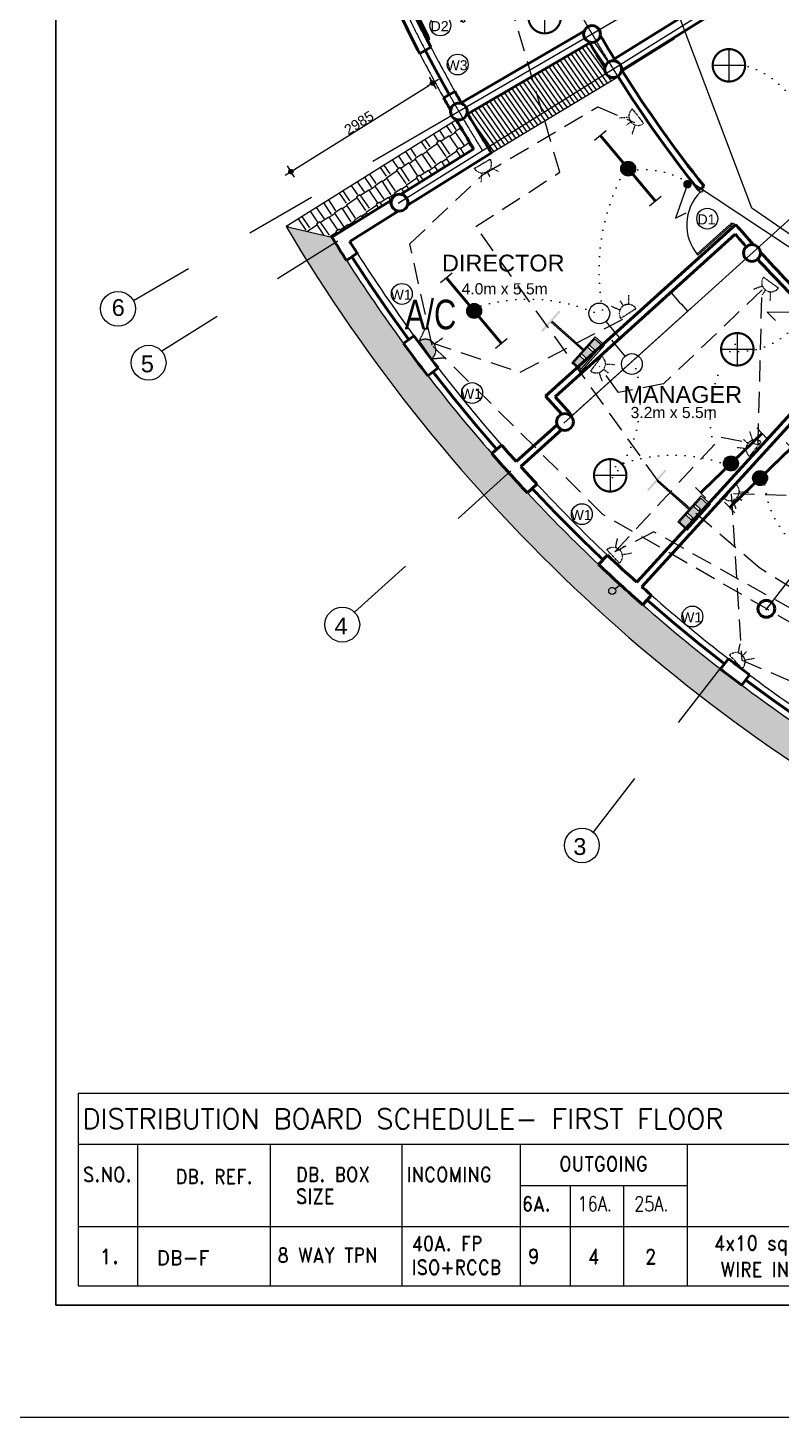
# Model space of a CAD drawing. Header units: millimetres. Extents: x -582 to 488037, y -1142837 to 903.
# Drawn here: x 330200 to 343652, y -1142837 to -1118031 of the extents above; entities that cross this region are included whole.
import ezdxf

# ---------------------------------------------------------------- set-up
doc = ezdxf.new("R2010")
doc.units = ezdxf.units.MM
doc.header["$PDMODE"] = 3
for name, pattern in [('CENTERX2', [101.6, 63.5, -12.7, 12.7, -12.7]), ('DASHED', [19.05, 12.7, -6.35]), ('DOT2', [3.175, 0, -3.175]), ('HIDDEN', [0.375, 0.25, -0.125])]:
    doc.linetypes.add(name, pattern=pattern)
doc.layers.add('A New CL', color=7, linetype='CENTERX2', lineweight=13, true_color=0x18bbcd)
doc.layers.add('Pipe line', color=7, linetype='Continuous', lineweight=60, true_color=0x0070ff)
for name, color, linetype, lineweight in [('A_Wall 01', 7, 'Continuous', 53), ('COLUMN-HATCH', 1, 'Continuous', 53), ('Dimension', 5, 'Continuous', 13), ('door', 62, 'Continuous', 18), ('dw', 92, 'Continuous', 15), ('E_Telephone', 50, 'Continuous', 20), ('hatch', 9, 'Continuous', 0), ('hatch2', 252, 'Continuous', 18), ('Muebles', 43, 'Continuous', 0), ('POWER', 5, 'Continuous', 25), ('WALL2', 1, 'Continuous', 25), ('window', 210, 'Continuous', 25)]:
    doc.layers.add(name, color=color, linetype=linetype, lineweight=lineweight)
for name, color, linetype in [('E_Electrical Layout', 210, 'Continuous'), ('E_Power', 50, 'HIDDEN'), ('E_Switch', 30, 'DOT2'), ('E_TV', 160, 'Continuous'), ('SHEDU', 5, 'Continuous')]:
    doc.layers.add(name, color=color, linetype=linetype)
doc.styles.add('Arial', font='arial.ttf')
doc.styles.add('S185', font='romans.shx', dxfattribs={"width": 0.9, "height": 180})
doc.styles.add('S200', font='ROMAND.SHX', dxfattribs={"height": 200})
doc.styles.get("Standard").update_dxf_attribs({"font": 'arial.ttf', "width": 0.75})
doc.dimstyles.new('A_ Detail', dxfattribs={"dimtxt": 250, "dimasz": 80, "dimexe": 75, "dimexo": 0, "dimgap": 4, "dimtad": 1, "dimdec": 0, "dimzin": 1, "dimdsep": 46, "dimtxsty": 'Arial', "dimblk": 'dot 2', "dimcen": 0.09375, "dimclrd": 5, "dimclre": 5, "dimclrt": 256, "dimadec": 0, "dimazin": 0, "dimtfac": 0.75, "dimtdec": 0, "dimtix": 1, "dimtmove": 1, "dimatfit": 3, "dimfxl": 75, "dimfxlon": 1, "dimtolj": 1, "dimtzin": 0, "dimlwd": 13, "dimlwe": 9, "dimarcsym": 0})
pattern_1 = [(125, (-620, -66897.35), (-62.419386, -43.7065244), [])]

# ---------------------------------------------------------------- blocks, each defined once
blk = doc.blocks.new('A$C115C1E31')
blk.add_circle((-22, 86), 150)
blk = doc.blocks.new('d1')
at = {"layer": 'door'}
for p, q in [((46, 35), (46, 819)), ((46, 819), (69, 819)), ((69, 819), (69, 35)), ((46, 35), (46, 12)), ((69, 35), (46, 35)), ((46, 12), (69, 12)), ((854, 12), (831, 12)), ((854, 35), (854, 12)), ((46, -11), (69, -11)), ((46, -11), (46, -35)), ((854, -12), (831, -12)), ((854, -12), (854, -35))]:
    blk.add_line(p, q, dxfattribs=at)
blk.add_lwpolyline([(46, -35), (0, -35), (0, 35), (46, 35)], close=True, dxfattribs=at)
for points in [[(69, -11), (69, 12)], [(831, -12), (831, 12)], [(854, 35), (900, 35), (900, -35), (854, -35)]]:
    blk.add_lwpolyline(points, dxfattribs=at)
blk.add_arc((18, -17), 837, 2.7517, 88.0714, dxfattribs=at)
blk = doc.blocks.new('d2')
at = {"layer": 'door', "color": 42}
for p, q in [((46, 35), (46, 819)), ((46, 819), (69, 819)), ((69, 819), (69, 35)), ((46, 35), (46, 12)), ((69, 35), (46, 35)), ((46, 12), (69, 12)), ((854, 12), (831, 12)), ((854, 35), (854, 12)), ((46, -11), (69, -11)), ((46, -11), (46, -35)), ((854, -12), (831, -12)), ((854, -12), (854, -35))]:
    blk.add_line(p, q, dxfattribs=at)
blk.add_lwpolyline([(46, -35), (0, -35), (0, 35), (46, 35)], close=True, dxfattribs=at)
for points in [[(69, -11), (69, 12)], [(831, -12), (831, 12)], [(854, 35), (900, 35), (900, -35), (854, -35)]]:
    blk.add_lwpolyline(points, dxfattribs=at)
blk.add_arc((18, -17), 837, 2.7517, 88.0714, dxfattribs=at)
blk = doc.blocks.new('dot1')
at = {"layer": 'hatch'}
h = blk.add_hatch(color=256, dxfattribs=at)
edge = h.paths.add_edge_path()
edge.add_arc((0, 0), 1, 0, 360)
for p, q in [((3, 0), (-3, 0)), ((0, 3), (0, -3))]:
    blk.add_line(p, q, dxfattribs=at)
blk.add_circle((0, 0), 1, dxfattribs=at)
blk = doc.blocks.new('dot 2')
at = {"layer": 'hatch', "xscale": 0.5, "yscale": 0.5, "zscale": 0.5}
blk.add_blockref('dot1', (0, 0), dxfattribs=at)
blk = doc.blocks.new('*D77')
at = {"layer": 'DEFPOINTS', "color": 0, "transparency": 16777216}
for p in [(337430, -1119017), (338162, -1120190), (335630, -1121772)]:
    blk.add_point(p, dxfattribs=at)
at = {"layer": 'Dimension', "color": 5, "lineweight": 9, "transparency": 16777216}
for p, q in [((337469, -1119081), (337390, -1118954)), ((334938, -1120662), (334858, -1120535))]:
    blk.add_line(p, q, dxfattribs=at)
at = {"layer": 'Dimension', "color": 5, "lineweight": 13, "transparency": 16777216}
blk.add_line((334966, -1120556), (337362, -1119060), dxfattribs=at)
at = {"layer": 'Dimension', "color": 5, "lineweight": 13, "transparency": 16777216, "xscale": 80, "yscale": 80, "zscale": 80}
for p, rotation in [((337430, -1119017), 31.9895424470571), ((334898, -1120599), 211.9895424470571)]:
    blk.add_blockref('dot 2', p, dxfattribs=dict(at, rotation=rotation))
at = {"layer": 'Dimension', "transparency": 16777216, "insert": (336113, -1119727), "char_height": 180, "attachment_point": 5, "rotation": 31.9895, "style": 'Arial'}
blk.add_mtext('\\A1;2985', dxfattribs=at)
blk = doc.blocks.new('WALL LAMP')
at = {"layer": 'E_Electrical Layout', "ltscale": 0.010417}
blk.add_line((6, 0), (0, 0), dxfattribs=at)
blk.add_circle((9, 0), 3, dxfattribs=at)
blk = doc.blocks.new('F')
at = {"layer": 'E_Electrical Layout', "ltscale": 5}
h = blk.add_hatch(color=256, dxfattribs=at)
edge = h.paths.add_edge_path()
edge.add_ellipse((0, 0), major_axis=(-37.1, 37.1), ratio=1, start_angle=45, end_angle=135, ccw=False)
edge.add_ellipse((0, 0), major_axis=(37.1, 37.1), ratio=1, start_angle=45, end_angle=135, ccw=False)
edge.add_line((0, 52.5), (0, -52.5))
edge = h.paths.add_edge_path()
edge.add_ellipse((0, 0), major_axis=(-37.1, 37.1), ratio=1, start_angle=225, end_angle=315, ccw=False)
edge.add_ellipse((0, 0), major_axis=(37.1, 37.1), ratio=1, start_angle=225, end_angle=315, ccw=False)
edge.add_line((0, -52.5), (0, 52.5))
for p, q in [((-52.5, 305), (52.5, 305)), ((-52.5, -296.8), (52.5, -296.8))]:
    blk.add_line(p, q, dxfattribs=at)
at = {"layer": 'E_Electrical Layout', "ltscale": 5, "const_width": 20}
blk.add_lwpolyline([(0, -300), (0, 300)], dxfattribs=at)
at = {"layer": 'E_Electrical Layout', "ltscale": 5, "const_width": 3.5}
for points in [[(-52.5, 0, -1), (52.5, 0, -1)], [(-52.5, 0, 1), (52.5, 0, 1)]]:
    blk.add_lwpolyline(points, format="xyb", dxfattribs=at)
at = {"layer": 'E_Electrical Layout', "ltscale": 5}
blk.add_circle((0, 0), 52.5, dxfattribs=at)
blk.add_circle((0, 0), 52.5, dxfattribs=at)
blk = doc.blocks.new('mb')
at = {"const_width": 20}
blk.add_lwpolyline([(18, 151, -0.887546), (18, -151, -1.126702), (18, 151, -0.226057)], format="xyb", dxfattribs=at)
at = {"const_width": 12.5}
for points in [[(0, -151), (0, 151)], [(-151, 0), (151, 0)]]:
    blk.add_lwpolyline(points, dxfattribs=at)
blk = doc.blocks.new('A$C08380FCA')
blk.add_blockref('mb', (162, 162))
blk = doc.blocks.new('15a1')
for p, q in [((0, 150), (0, 300)), ((-150, 0), (-250, 173)), ((150, 0), (250, 173))]:
    blk.add_line(p, q)
blk.add_arc((0, 0), 150, 0, 180)
blk = doc.blocks.new('A C PO')
at = {"layer": 'POWER'}
blk.add_hatch(color=2, dxfattribs=at).paths.add_polyline_path([(150, 0, 1), (-150, 0)])
blk.add_line((-150, 0), (150, 0), dxfattribs=at)
at = {"layer": 'E_Power', "color": 2}
blk.add_blockref('15a1', (0, 0), dxfattribs=at)
blk = doc.blocks.new('A$C084274A9')
for p, q in [((49.5, 235), (0, 185.5)), ((49.5, 25), (49.5, 235))]:
    blk.add_line(p, q)
at = {"const_width": 25}
blk.add_lwpolyline([(49.5, 12.5, 1), (49.5, 37.5, 1)], format="xyb", close=True, dxfattribs=at)
blk = doc.blocks.new('LIGHT_wall')
at = {"layer": 'E_Electrical Layout', "ltscale": 0.010417}
blk.add_line((-2.03, 0), (-6.08, 0), dxfattribs=at)
blk.add_circle((0, 0), 2.03, dxfattribs=at)
blk = doc.blocks.new('15A SOC')
at = {"layer": 'E_Power', "ltscale": 0.010417}
for p, q in [((-95, 142), (-47, 70)), ((0, 85), (0, 138)), ((94, 142), (47, 71)), ((85, 0), (-85, 0))]:
    blk.add_line(p, q, dxfattribs=at)
blk.add_arc((0, 0), 84.8, 0, 180, dxfattribs=at)
blk = doc.blocks.new('TELEPHONE POINTS')
at = {"layer": 'E_TV', "ltscale": 0.03}
for points in [[(1.39, 8.1), (3.68, 8.1), (3.68, 8.45), (-1.25, 8.45), (-1.25, 8.09), (1.14, 8.09), (1.14, 0.23), (1.39, 0.23)], [(-1.74, 0), (-1.74, -1.78), (4.2, -1.78), (4.2, 0), (2.65, 0), (2.65, -1.35), (2.15, -1.35), (2.15, 0), (0.5, 0), (0.5, -1.35), (0, -1.35), (0, 0)]]:
    blk.add_hatch(color=5, dxfattribs=at).paths.add_polyline_path(points)
at = {"layer": 'E_Telephone', "ltscale": 0.03}
for p, q in [((1.14, 0.23), (1.14, 8.09)), ((1.39, 8.1), (1.39, 0.23))]:
    blk.add_line(p, q, dxfattribs=at)
for points in [[(-1.74, 0), (4.2, 0), (4.2, -1.78), (-1.74, -1.78)], [(0, 0), (0.5, 0), (0.5, -1.35), (0, -1.35)], [(2.65, 0), (2.15, 0), (2.15, -1.35), (2.65, -1.35)]]:
    blk.add_lwpolyline(points, close=True, dxfattribs=at)
at = {"layer": 'E_TV', "color": 5, "ltscale": 0.03}
blk.add_lwpolyline([(-1.93, -2.08), (-1.93, 0.23), (4.53, 0.23), (4.53, -2.08)], close=True, dxfattribs=at)

msp = doc.modelspace()

# ---------------------------------------------------------------- hatches: boundary and pattern name
at = {"layer": 'hatch'}
h = msp.add_hatch(dxfattribs=at)
h.set_pattern_fill('AR-RSHKE', color=256, angle=214, style=0)
h.set_pattern_definition([(214, (-620, -66897.35), (-366.52564, -614.879896), [152.4, -127, 177.8, -76.2, 228.6, -101.6]), (214, (-739.25, -66993.1), (-366.52564, -614.879896), [127, -482.6, 101.6, -152.4]), (214, (-1009.7, -67137.22), (-366.52564, -614.879896), [76.2, -787.4]), (304, (-620, -66897.35), (349.43121, -131.960904), [292.1, -927.1]), (304, (-746.35, -66982.57), (349.43121, -131.960904), [285.75, -933.45]), (304, (-851.64, -67053.59), (349.43121, -131.960904), [266.7, -952.5]), (304, (-1009.7, -67137.22), (349.43121, -131.960904), [292.1, -927.1]), (304, (-1072.86, -67179.83), (349.43121, -131.960904), [292.1, -927.1]), (304, (-1251.73, -67323.45), (349.43121, -131.960904), [279.4, -939.8])])
h.paths.add_polyline_path([(338162.1, -1120190.2, -0.0057252), (337852.3, -1119676.3), (336677.2, -1120410.3), (336465.1, -1120542.8, 0.0050746), (336757, -1121026.6, -0.1753837), (336856.9, -1121005.5), (336995.1, -1120919.2)])
h.paths.add_polyline_path([(336693.5, -1121107.6, -0.1767711), (336757, -1121026.6, -0.0050746), (336465.1, -1120542.8), (334810.8, -1121576.2), (335630.4, -1121771.6)])
h = msp.add_hatch(dxfattribs=at)
h.set_pattern_fill('AR-RSHKE', color=256, angle=305, style=0)
h.set_pattern_definition([(305, (-620, -66897.35), (621.183, -355.73868), [152.4, -127, 177.8, -76.2, 228.6, -101.6]), (305, (-522.2, -67014.9), (621.183, -355.73868), [127, -482.6, 101.6, -152.4]), (305, (-373.37, -67282.8), (621.183, -355.73868), [76.2, -787.4]), (35, (-620, -66897.35), (125.84239, 351.681024), [292.1, -927.1]), (35, (-532.59, -67022.19), (125.84239, 351.681024), [285.75, -933.45]), (35, (-459.74, -67126.22), (125.84239, 351.681024), [266.7, -952.5]), (35, (-373.37, -67282.8), (125.84239, 351.681024), [292.1, -927.1]), (35, (-329.66, -67345.21), (125.84239, 351.681024), [292.1, -927.1]), (35, (-182.94, -67521.54), (125.84239, 351.681024), [279.4, -939.8])])
h.paths.add_polyline_path([(347131.7, -1133053.1), (346880.7, -1132250.4, -0.0052017), (346346, -1131962.5, -0.1287553), (335630.4, -1121771.6), (334810.8, -1121576.2, 0.1442536)])
at = {"layer": 'Muebles'}
h = msp.add_hatch(dxfattribs=at)
h.set_pattern_fill('ANSI31', color=256, scale=24, angle=80, style=0)
h.set_pattern_definition(pattern_1)
h.paths.add_polyline_path([(340525.6, -1118849.6, -0.1404943), (340502.8, -1118770.1, -0.2595227), (340573.7, -1118642.7, -0.0046321), (340350.4, -1118272.4, -0.2222511), (340223.9, -1118284.1, 0.0001967), (340233.3, -1118300), (338055.1, -1119567.3, 0.0067387), (338417.9, -1120166.1)])
h = msp.add_hatch(dxfattribs=at)
h.set_pattern_fill('ANSI31', color=256, scale=24, angle=80, style=0)
h.set_pattern_definition(pattern_1)
h.paths.add_polyline_path([(340737.4, -1118904.6, -0.0000957), (340732.7, -1118897.1, -0.415156), (340525.6, -1118849.6), (338417.9, -1120166.1, 0.0011069), (338479.1, -1120263.5)])

# ---------------------------------------------------------------- linework, layer by layer
at = {"layer": 'A New CL', "ltscale": 100}
for p, q in [((350631.3, -1112117.2), (332087.1, -1122906.6)), ((350815.3, -1112422.5), (332590.8, -1123805.8)), ((352020.6, -1114019.4), (336031.7, -1128464.8)), ((353487.5, -1115380.1), (340294.1, -1132391.3))]:
    msp.add_line(p, q, dxfattribs=at)
for centre, radius, start, end in [((360447.5, -1106405.9), 18838.9, 180.07177, 241.74543), ((360447.5, -1106406), 26088.9, 180.68138, 211.98971), ((360447.5, -1106406), 23338.9, 180.91704, 218.48188)]:
    msp.add_arc(centre, radius, start, end, dxfattribs=at)
at = {"layer": 'A_Wall 01'}
for p, q in [((340673.2, -1118584.9), (342230, -1117623.1)), ((342354.9, -1117823.2), (340806.9, -1118790)), ((340133.5, -1118092), (337939.4, -1119368.5)), ((340160.6, -1118076.2), (340133.5, -1118092)), ((337397.3, -1118378.1), (337197.8, -1118492.9)), ((340233.3, -1118300), (338055.1, -1119567.3)), ((337825.5, -1119168.7), (337626.7, -1119284.4)), ((338162.1, -1120190.2), (336856.9, -1121005.5)), ((338479.1, -1120263.5), (337116.9, -1121114.3)), ((342177.7, -1120929), (342274.2, -1120857.6)), ((336693.5, -1121107.6), (335630.4, -1121771.6)), ((337116.9, -1121114.3), (336978.7, -1121200.6)), ((336815.4, -1121302.6), (335947.3, -1121844.8)), ((342840.5, -1121542.3), (339444, -1124611)), ((342829.9, -1121713.6), (339613.5, -1124619.6)), ((336082.3, -1122057), (335890.5, -1122183.9)), ((336909.8, -1123667.7), (337095.3, -1123531.7)), ((344940.7, -1123687.6), (341073, -1127929.1)), ((344949.4, -1123856.2), (341162.3, -1128009.2)), ((337524.7, -1124102.4), (337342.7, -1124243)), ((339732.6, -1124930.5), (339444, -1124611)), ((339878, -1124912.3), (339613.5, -1124619.6)), ((339878, -1124912.3), (339854.9, -1124933.2)), ((339649.3, -1125118.9), (338921.1, -1125776.8)), ((339736, -1125202.3), (339001.6, -1125865.9)), ((338486.6, -1125633.8), (338659.7, -1125482.3)), ((339288.5, -1126177.5), (339120.4, -1126334.5)), ((340390, -1127611.8), (340548, -1127444.7)), ((341334.5, -1128161.7), (341177.3, -1128334.1)), ((341179.5, -1128331.7), (341334.5, -1128161.7)), ((342569.4, -1129479), (342710.2, -1129297.1)), ((343086.6, -1129583.9), (342948.7, -1129767.9))]:
    msp.add_line(p, q, dxfattribs=at)
at = {"layer": 'A_Wall 01', "lineweight": 25}
for p, q in [((337852.3, -1119676.3), (336677.2, -1120410.3)), ((336677.2, -1120410.3), (334810.8, -1121576.2)), ((334810.8, -1121576.2), (335630.4, -1121771.6))]:
    msp.add_line(p, q, dxfattribs=at)
at = {"layer": 'A_Wall 01'}
for radius, start, end in [(25973.9, 205.10504, 207.44716), (26203.9, 205.10504, 207.46869), (23223.9, 210.47537, 211.75272), (23453.9, 210.4275, 211.71012), (23338.9, 212.35797, 218.48188), (23218.9, 212.21124, 218.49216), (25973.9, 209.43059, 209.93797), (26203.9, 209.43727, 209.98061), (26203.9, 210.40269, 211.73826), (25973.9, 210.44533, 212.24339), (23338.9, 220.98691, 221.72861), (23218.9, 220.68498, 221.87533), (29188.9, 211.76395, 212.72075), (28958.9, 212.21722, 212.72075), (23338.9, 222.46509, 225.84343), (23218.9, 222.31837, 225.84997), (29188.9, 216.25513, 217.66835), (28958.9, 216.25513, 217.66835), (29188.9, 221.20384, 223.0585), (28958.9, 221.20384, 221.98296), (28958.9, 222.22039, 223.0585), (29188.9, 226.59402, 228.69149), (28958.9, 226.59402, 228.00731), (28958.9, 228.24474, 228.69985), (28958.9, 232.22961, 233.1657), (29188.9, 232.22961, 233.1657)]:
    msp.add_arc((360447.5, -1106406), radius, start, end, dxfattribs=at)
at = {"layer": 'A_Wall 01', "lineweight": 25}
msp.add_arc((360447.5, -1106406), 29788.9, 210.61433, 243.44831, dxfattribs=at)
at = {"layer": 'DEFPOINTS'}
msp.add_lwpolyline([(329700, -1142837.3), (361400, -1142837.3), (361400, -1098837.3), (329700, -1098837.3)], close=True, dxfattribs=at)
at = {"layer": 'Dimension'}
for centre, radius in [((337566.4, -1117988.5), 186.2), ((337876.8, -1118687.9), 186.2), ((342331.9, -1121438.6), 186.2), ((336878.8, -1122782.5), 186.2), ((331810.7, -1123047.6), 310.3), ((332357.5, -1124010.3), 310.3), ((338134.2, -1124552.2), 186.2), ((340093.2, -1126715.1), 186.2), ((335815.5, -1128687.3), 310.3), ((342066.7, -1128541.2), 186.2), ((340094.2, -1132628.5), 310.3)]:
    msp.add_circle(centre, radius, dxfattribs=at)
at = {"layer": 'door'}
for p, q in [((336648, -1121136), (336769.8, -1121331.1)), ((341762.8, -1122694.1), (339629, -1124621.9)), ((342068.7, -1123010.7), (339924, -1124948.3)), ((339924, -1124948.3), (339629, -1124621.9))]:
    msp.add_line(p, q, dxfattribs=at)
msp.add_arc((360360.9, -1106481.4), 24773.9, 221.08403, 222.10222, dxfattribs=at)
at = {"layer": 'dw'}
msp.add_line((338479.1, -1120263.5), (340737.4, -1118904.6), dxfattribs=at)
at = {"layer": 'dw', "lineweight": 30}
msp.add_lwpolyline([(330700, -1140837.3), (360400, -1140837.3), (360400, -1099837.3), (330700, -1099837.3)], close=True, dxfattribs=at)
at = {"layer": 'E_Electrical Layout', "ltscale": 1500}
for p, q in [((343130, -1121250), (341820, -1117790)), ((347330, -1124300), (342030, -1120780)), ((347290, -1124130), (343130, -1121250))]:
    msp.add_line(p, q, dxfattribs=at)
at = {"layer": 'E_Power', "ltscale": 1500}
for p, q in [((339700, -1120610), (338370, -1116070)), ((338330, -1120650), (340380, -1119440)), ((340380, -1119440), (341030, -1119720)), ((337020, -1121890), (338330, -1120650)), ((338200, -1121580), (339700, -1120610)), ((341460, -1126130), (338200, -1121580)), ((337420, -1123700), (337020, -1121890)), ((343310, -1122710), (341550, -1124390)), ((343240, -1125470), (343310, -1122710)), ((338990, -1124180), (340830, -1123230)), ((337400, -1123650), (338990, -1124180)), ((340470, -1126720), (337440, -1123720)), ((340750, -1124540), (340410, -1124080)), ((341550, -1124390), (340750, -1124540)), ((340680, -1127390), (342580, -1125340)), ((342580, -1125340), (343240, -1125470)), ((343270, -1127680), (341460, -1126130)), ((343740, -1126380), (342760, -1126350)), ((342760, -1126350), (342950, -1129320)), ((347820, -1130960), (340470, -1126720)), ((341380, -1127030), (340680, -1127390)), ((347800, -1130630), (341380, -1127030)), ((347680, -1130430), (343270, -1127680)), ((342950, -1129320), (344380, -1129940))]:
    msp.add_line(p, q, dxfattribs=at)
at = {"layer": 'E_Switch', "ltscale": 50}
for centre, radius, start, end in [((342603.7, -1120160.7), 1511, 341.90541, 83.30006), ((344165.8, -1122369.8), 3767.4, 151.98017, 193.98034), ((341225, -1121953.5), 1389.7, 56.1041, 103.10123), ((339132.6, -1125936), 3061.5, 67.38247, 111.10983), ((342897.5, -1122511.3), 1298.7, 269.66826, 332.54936), ((344520.9, -1124985.5), 2136.2, 142.32905, 201.25652), ((338978.1, -1124689.7), 2154, 320.49395, 22.36777), ((341724.4, -1128376.1), 2717.7, 72.09404, 117.25084), ((345203.7, -1125945.8), 1865.6, 182.58628, 276.34804)]:
    msp.add_arc(centre, radius, start, end, dxfattribs=at)
at = {"layer": 'hatch2'}
msp.add_line((340811.5, -1118806.6), (341746.8, -1118222.4), dxfattribs=at)
at = {"layer": 'SHEDU', "color": 5}
for p, q in [((331100, -1137054.2), (331100, -1140490)), ((331100, -1137054.2), (350489.4, -1137054.2)), ((331100, -1137965.1), (350489.4, -1137965.1)), ((332157.3, -1137965.1), (332157.3, -1140490)), ((334528, -1137965.1), (334528, -1140490)), ((336877.5, -1137965.1), (336877.5, -1140490)), ((338992.1, -1137965.1), (338992.1, -1140490)), ((341974.9, -1137965.1), (341974.9, -1140500)), ((338999.6, -1138700.3), (341974.9, -1138700.3)), ((339885.2, -1138700.3), (339885.2, -1140490)), ((340833.8, -1138700.3), (340833.8, -1140500)), ((331100, -1139435.4), (350489.4, -1139435.4)), ((331100, -1140492.7), (340833.8, -1140492.7)), ((340833.8, -1140492.7), (350489.4, -1140492.7))]:
    msp.add_line(p, q, dxfattribs=at)
at = {"layer": 'WALL2'}
msp.add_line((336902.4, -1120977.1), (337024.3, -1121172.2), dxfattribs=at)
at = {"layer": 'window', "const_width": 50}
for points in [[(337295.3, -1118431.1, 0.0086546), (337725.3, -1119225.2)], [(335985.6, -1122119.1, 0.0154491), (337002.6, -1123599.7)], [(337433.7, -1124172.7, 0.0154281), (338573.2, -1125558.1)], [(339204.5, -1126256, 0.0154278), (340469, -1127528.2)], [(341257, -1128246.7, 0.015421), (342639.8, -1129388)], [(343017.6, -1129675.9, 0.0154278), (344485.8, -1130706.5)]]:
    msp.add_lwpolyline(points, format="xyb", dxfattribs=at)
at = {"layer": 'window'}
for radius, start, end in [(26203.9, 207.46869, 209.43727), (25973.9, 207.44716, 209.43059), (29188.9, 212.71474, 216.25513), (28958.9, 212.71474, 216.25513), (28958.9, 217.66826, 221.20384), (29188.9, 217.66826, 221.20384), (28958.9, 223.0585, 226.59402), (29188.9, 223.0585, 226.59402), (28958.9, 228.69985, 232.22961), (29188.9, 228.69149, 232.22961), (28958.9, 233.1657, 236.70122), (29188.9, 233.1657, 236.70122)]:
    msp.add_arc((360447.5, -1106406), radius, start, end, dxfattribs=at)

# ---------------------------------------------------------------- block references
at = {"layer": 'COLUMN-HATCH'}
for p in [(340296.8, -1118228.7), (340675, -1118855.9), (337919.8, -1119611.7), (336858.4, -1121239.9), (343152, -1122137.8), (339812.9, -1125154.5), (343408.6, -1128490)]:
    msp.add_blockref('A$C115C1E31', p, dxfattribs=at)
at = {"layer": 'Dimension', "ltscale": 1500, "xscale": 96.52000000000001, "yscale": 96.52000000000001, "zscale": 96.52000000000001, "rotation": 48.32753654025506}
for p in [(340056.7, -1123889.1), (341946.7, -1126729.1)]:
    msp.add_blockref('TELEPHONE POINTS', p, dxfattribs=at)
at = {"layer": 'E_Electrical Layout', "xscale": 1.905, "yscale": 1.905, "zscale": 1.905}
for p in [(339120, -1118149.8), (342410, -1119009.8), (342560, -1124079.8), (340290, -1126329.8)]:
    msp.add_blockref('A$C08380FCA', p, dxfattribs=at)
at = {"layer": 'E_Electrical Layout'}
for name, p, xscale, yscale, zscale, rotation in [('F', (340920.1, -1120546.7), 2.54, 2.54, 2.54, 39.99953908111677), ('A$C084274A9', (342145.6, -1120802.6), 3.048, 3.048, 3.048, 160.6102099232058), ('F', (338170.1, -1123086.7), 2.54, 2.54, 2.54, 39.99953908111677), ('A$C084274A9', (344113.7, -1123269.4), 3.048, 3.048, 3.048, 89.04515874612783), ('F', (342754.8, -1125810.1), 2.54, 2.54, 2.54, 314.0278027476019), ('F', (343274.8, -1126070.1), 2.54, 2.54, 2.54, 314.0278027476019), ('WALL LAMP', (340785, -1127972.7), 20.8327499999591, 20.83275000001731, 20.83275, 216.5277757616924)]:
    msp.add_blockref(name, p, dxfattribs=dict(at, xscale=xscale, yscale=yscale, zscale=zscale, rotation=rotation))
at = {"layer": 'E_Electrical Layout', "linetype": 'DASHED'}
for p, xscale, yscale, zscale, rotation in [((340405.2, -1123130.6), 91.44000000000003, 91.44000000000003, 91.44000000000003, 129.3795828372665), ((340985.5, -1124034.8), 91.44, 91.44, 91.44, 309.7859290705755)]:
    msp.add_blockref('LIGHT_wall', p, dxfattribs=dict(at, xscale=xscale, yscale=yscale, zscale=zscale, rotation=rotation))
at = {"layer": 'E_Power'}
for name, p, xscale, yscale, zscale, rotation in [('15A SOC', (341095.9, -1119610.4), 1.933907334955847, 1.933907332272611, 1.933907335074686, 128.2693273603895), ('15A SOC', (338315.4, -1120457.9), 1.933907334955847, 1.933907332272611, 1.933907335074686, 210.3288783520999), ('15A SOC', (343468.9, -1122580.4), 1.933907334955848, 1.933907332272611, 1.933907335074686, 144.1350351631633), ('15A SOC', (340922.9, -1123133.7), 1.933907334955847, 1.933907332272611, 1.933907335074686, 32.53784139874018), ('A C PO', (337297.9, -1123783), 1.27, 1.27, 1.27, 304.4839536154552), ('15A SOC', (340349.3, -1124028.4), 1.933907334955847, 1.933907332272611, 1.933907335074686, 232.731007944059), ('15A SOC', (343188.6, -1125551.9), 1.933907334955847, 1.933907332272611, 1.933907335074686, 51.3910001631593), ('15A SOC', (342739.3, -1126308.4), 1.933907334955847, 1.933907332272611, 1.933907335074686, 232.731007944059), ('15A SOC', (340653.1, -1127471.3), 1.933907334955848, 1.933907332272611, 1.933907335074686, 313.614250849289), ('15A SOC', (342843.1, -1129351.3), 1.933907334955848, 1.933907332272611, 1.933907335074686, 313.614250849289)]:
    msp.add_blockref(name, p, dxfattribs=dict(at, xscale=xscale, yscale=yscale, zscale=zscale, rotation=rotation))
at = {"layer": 'WALL2', "xscale": 0.8332424067561551, "yscale": 0.8332424065447412, "zscale": 0.8332424066885032, "rotation": 27.15711024235411}
msp.add_blockref('d2', (337322.8, -1118233.4), dxfattribs=at)
at = {"layer": 'WALL2', "rotation": 132.0966866003376}
msp.add_blockref('d1', (342802.3, -1121576.8), dxfattribs=at)

# ---------------------------------------------------------------- texts
at = {"layer": 'E_Power', "width": 0.75}
msp.add_text('A/C', height=528, dxfattribs=at).set_placement((336929.3, -1123414.1))
at = {"layer": 'Pipe line', "color": 5, "attachment_point": 5, "style": 'Arial'}
for s, insert, char_height in [('D2', (337553.2, -1118002.6), 180), ('W3', (337863.7, -1118702.1), 180), ('D1', (342318.8, -1121452.7), 180), ('DIRECTOR', (338689.5, -1122233.8), 300), ('W1', (336865.6, -1122796.6), 180), ('4.0m x 5.5m', (338714.7, -1122692.9), 200), ('6', (331814.7, -1123028), 300), ('5', (332335.6, -1124033.9), 300), ('MANAGER', (341894, -1124580.7), 300), ('W1', (338121, -1124566.3), 180), ('3.2m x 5.5m', (341732.2, -1124900.9), 200), ('W1', (340080, -1126729.2), 180), ('4', (335793.6, -1128710.9), 300), ('W1', (342053.5, -1128555.3), 180), ('3', (340057.1, -1132651.3), 300)]:
    msp.add_mtext(s, dxfattribs=dict(at, insert=insert, char_height=char_height))
at = {"layer": 'SHEDU', "color": 1, "style": 'S185'}
msp.add_text('DISTRIBUTION BOARD SCHEDULE- FIRST FLOOR', height=359.954, dxfattribs=at).set_placement((331174.8, -1137690.7))
at = {"layer": 'SHEDU', "color": 5, "style": 'S200'}
for s, height, width, p in [('OUTGOING', 263.01, 0.9, (339688.3, -1138445.6)), ('S.NO.', 263.01, 0.9, (331183.5, -1138634)), ('DB. REF.', 263.01, 0.9, (332837.1, -1138673.4)), ('DB. BOX', 263.01, 0.9, (334986.9, -1138634)), ('INCOMING', 263.01, 0.9, (336960.9, -1138634)), ('SIZE', 263.01, 0.9, (334986.9, -1139025.8)), ('6A.', 263.01, 0.9, (339020.4, -1139159)), ('16A.', 263.01, 0.8, (340017.3, -1139159)), ('25A.', 263.01, 0.8, (341027.6, -1139159)), (' 8 WAY TPN', 263.01, 0.9, (334495.3, -1140076.1)), ('40A. FP', 263.01, 0.9, (337049.6, -1139867)), ('9', 263, 0.9, (339132.2, -1140096.4)), ('4', 263, 0.9, (340198.3, -1140096.4)), ('2', 263, 0.9, (341219.6, -1140102.5)), ('4x10 sq mm COPPER ', 263.014, 0.9, (342445.9, -1139858.4)), ('ISO+RCCB', 263.01, 0.9, (337049.6, -1140293)), ('WIRE IN 38%%c CONDUIT', 263.014, 0.9, (342565.7, -1140331.6))]:
    msp.add_text(s, height=height, dxfattribs=dict(at, width=width)).set_placement(p)
for s, p in [('1.', (331479.3, -1140096.4)), ('DB-F', (332500.8, -1140123.2))]:
    msp.add_text(s, height=263.01, dxfattribs=at).set_placement(p)

# ---------------------------------------------------------------- dimensions: what is measured, and where the dimension line sits
at = {"layer": 'Dimension'}
dim = msp.add_aligned_dim(p1=(335630.4, -1121771.6), p2=(338162.1, -1120190.2), distance=1383, dimstyle='A_ Detail', override={"dimtxt": 180}, dxfattribs=at)
dim.commit()
dim.dimension.update_dxf_attribs({"geometry": '*D77', "text_midpoint": (336112.8, -1119726.6)})

doc.saveas('drawing.dxf')
